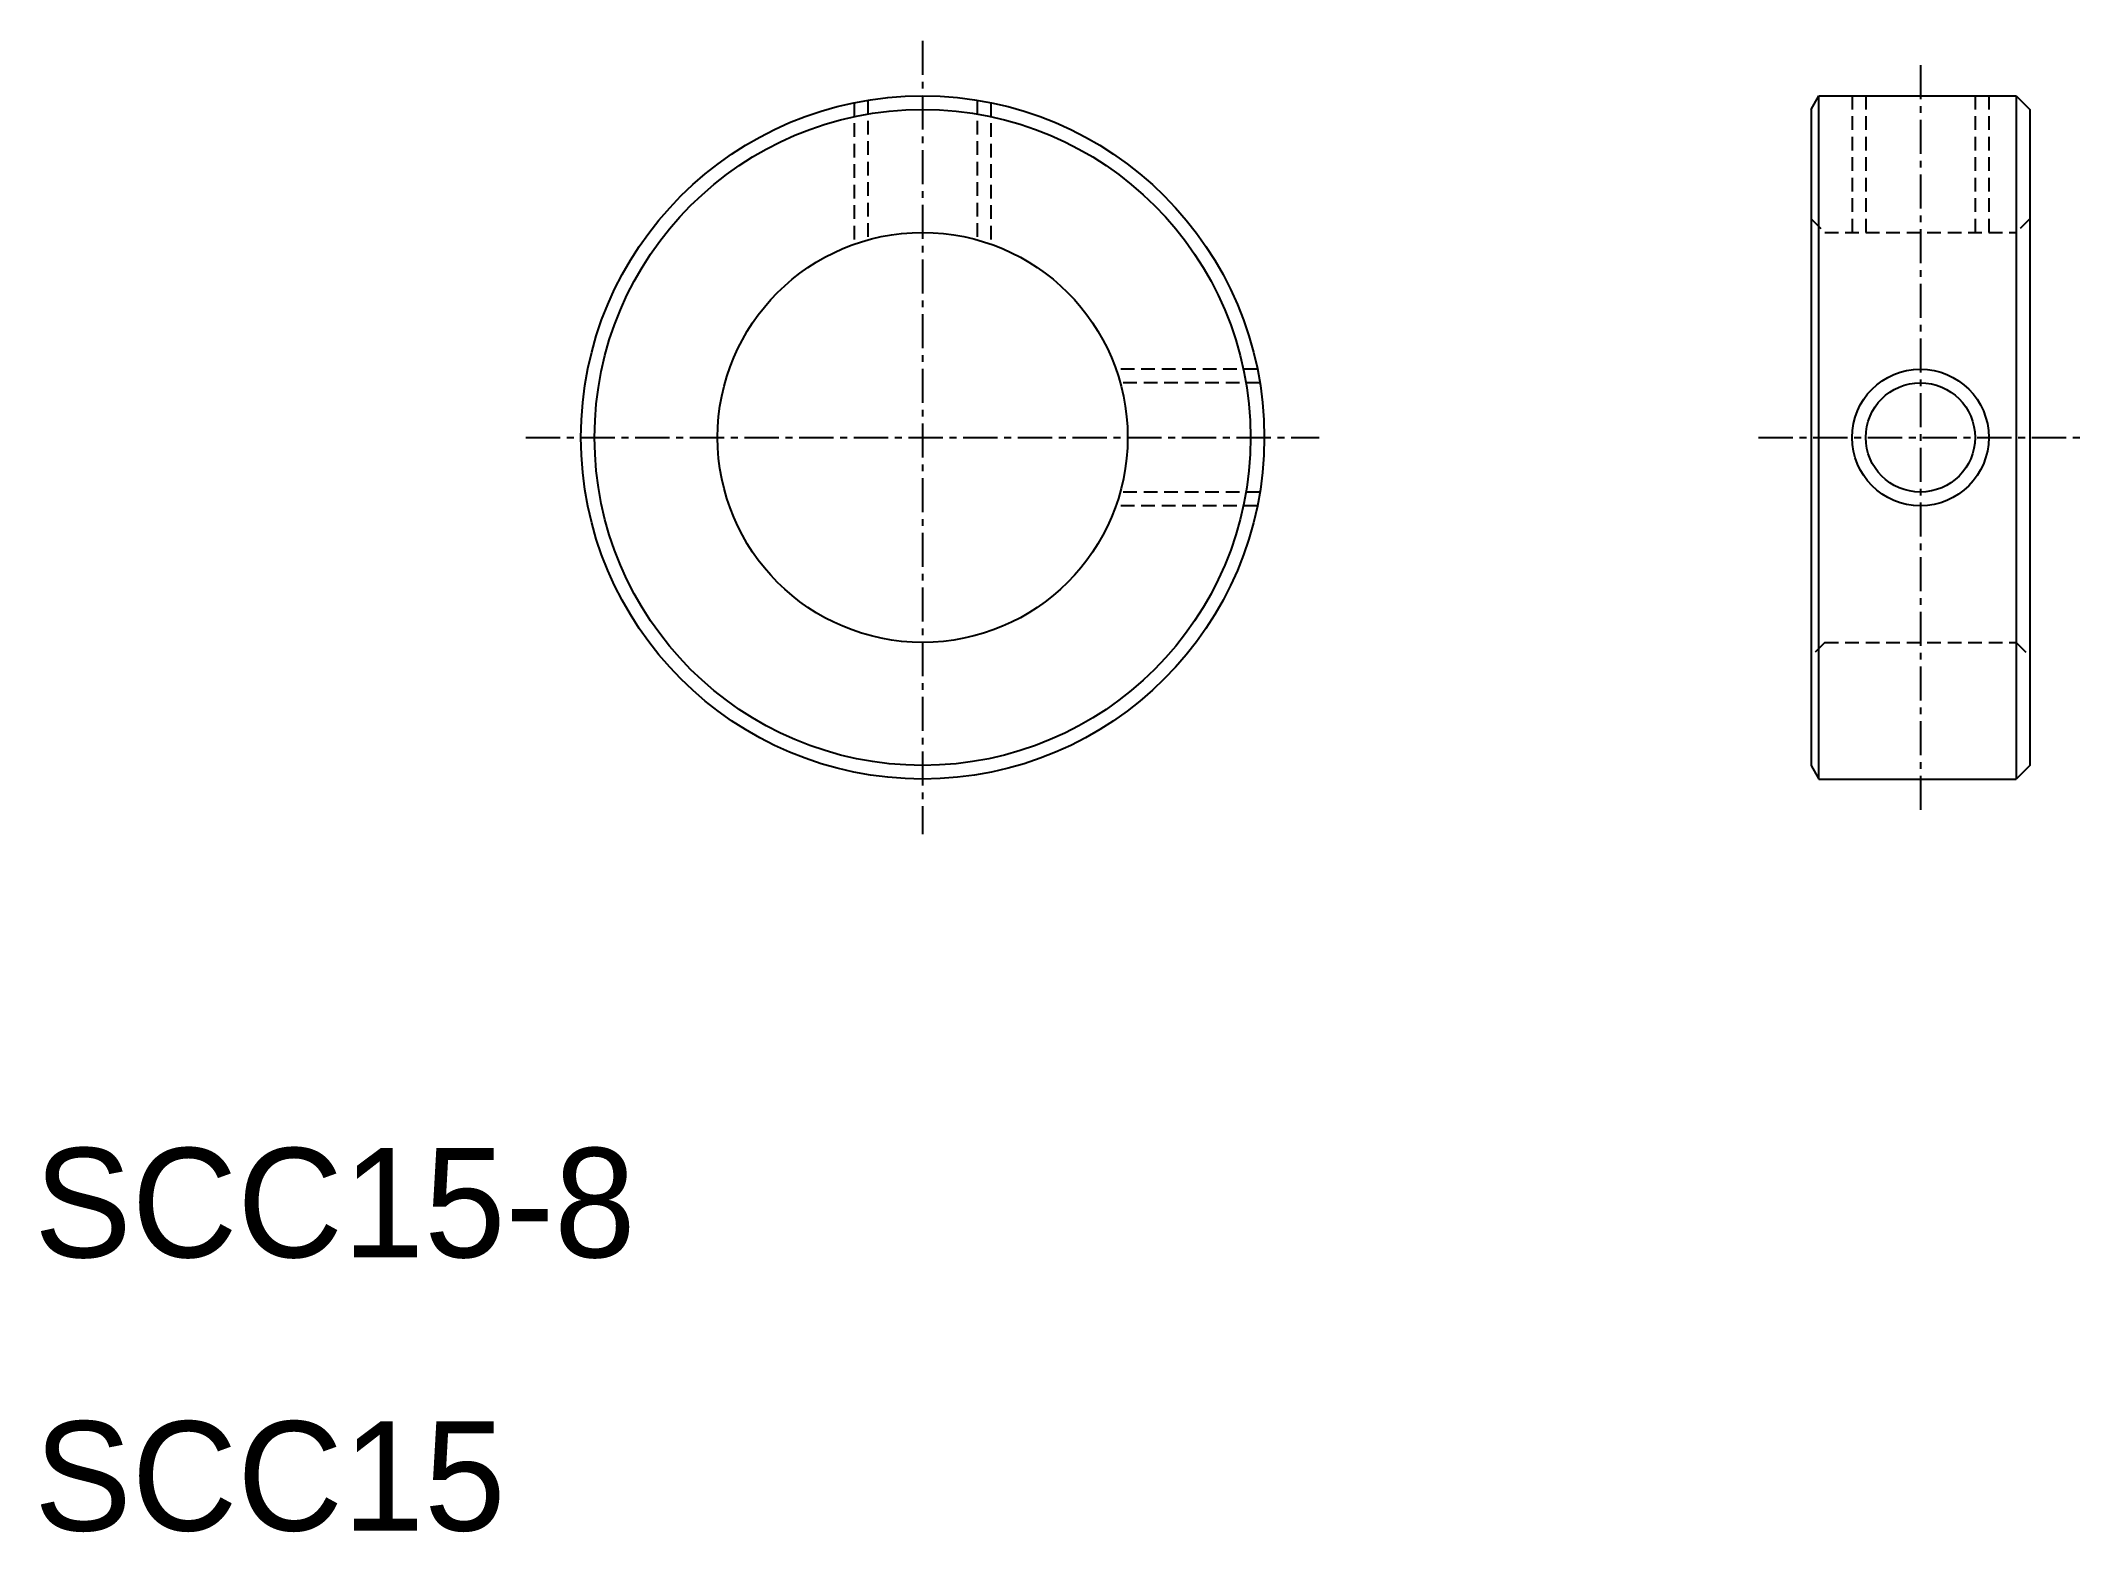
# Model space of a CAD drawing. Extents: x 10.2 to 84.9, y 9.9 to 64.5.
import ezdxf

# ---------------------------------------------------------------- set-up
doc = ezdxf.new("R2010")
doc.units = 0
doc.linetypes.add('CENTER', pattern=[2, 1.25, -0.25, 0.25, -0.25])
doc.linetypes.add('DASHED', pattern=[0.75, 0.5, -0.25])
doc.layers.get('0').update_dxf_attribs({"linetype": 'CONTINUOUS'})
doc.layers.add('CENTER', color=1, linetype='CENTER')

msp = doc.modelspace()

# ---------------------------------------------------------------- linework, layer by layer
at = {"color": 3, "linetype": 'DASHED'}
for p, q in [((40, 62.247), (40, 57)), ((40.5, 62.339), (40.5, 57.185)), ((44.5, 62.339), (44.5, 57.185)), ((45, 62.247), (45, 57)), ((76.5, 62.5), (76.5, 57.5)), ((77, 62.5), (77, 57.5)), ((81, 62.5), (81, 57.5)), ((81.5, 62.5), (81.5, 57.5)), ((75, 58), (75.5, 57.5)), ((75.5, 57.5), (82.5, 57.5)), ((83, 58), (82.5, 57.5)), ((54.747, 52.5), (49.5, 52.5)), ((54.839, 52), (49.685, 52)), ((54.839, 48), (49.685, 48)), ((54.747, 47.5), (49.5, 47.5)), ((75.5, 42.5), (75, 42)), ((75.5, 42.5), (82.5, 42.5)), ((82.5, 42.5), (83, 42))]:
    msp.add_line(p, q, dxfattribs=at)
at = {"color": 7, "linetype": 'CONTINUOUS'}
for p, q in [((75, 62), (75.289, 62.5)), ((75, 62), (75, 38)), ((75.289, 37.5), (75.289, 62.5)), ((75.289, 62.5), (82.5, 62.5)), ((82.5, 62.5), (83, 62)), ((82.5, 62.5), (82.5, 37.5)), ((83, 62), (83, 38)), ((75, 38), (75.289, 37.5)), ((75.289, 37.5), (82.5, 37.5)), ((83, 38), (82.5, 37.5))]:
    msp.add_line(p, q, dxfattribs=at)
for centre, radius in [((42.5, 50), 12.5), ((42.5, 50), 12), ((42.5, 50), 7.5), ((79, 50), 2)]:
    msp.add_circle(centre, radius, dxfattribs=at)
at = {"color": 3, "linetype": 'CONTINUOUS'}
msp.add_circle((79, 50), 2.5, dxfattribs=at)
at = {"layer": 'CENTER', "color": 1, "linetype": 'CENTER'}
for p, q in [((42.5, 64.512), (42.5, 35.488)), ((79, 63.623), (79, 36.377)), ((27.988, 50), (57.012, 50)), ((73.082, 50), (84.918, 50))]:
    msp.add_line(p, q, dxfattribs=at)

# ---------------------------------------------------------------- texts
at = {"color": 7, "linetype": 'CONTINUOUS'}
for s, p in [('SCC15-8', (10, 20)), ('SCC15', (10, 10))]:
    msp.add_text(s, height=4, dxfattribs=at).set_placement(p)

doc.saveas('drawing.dxf')
